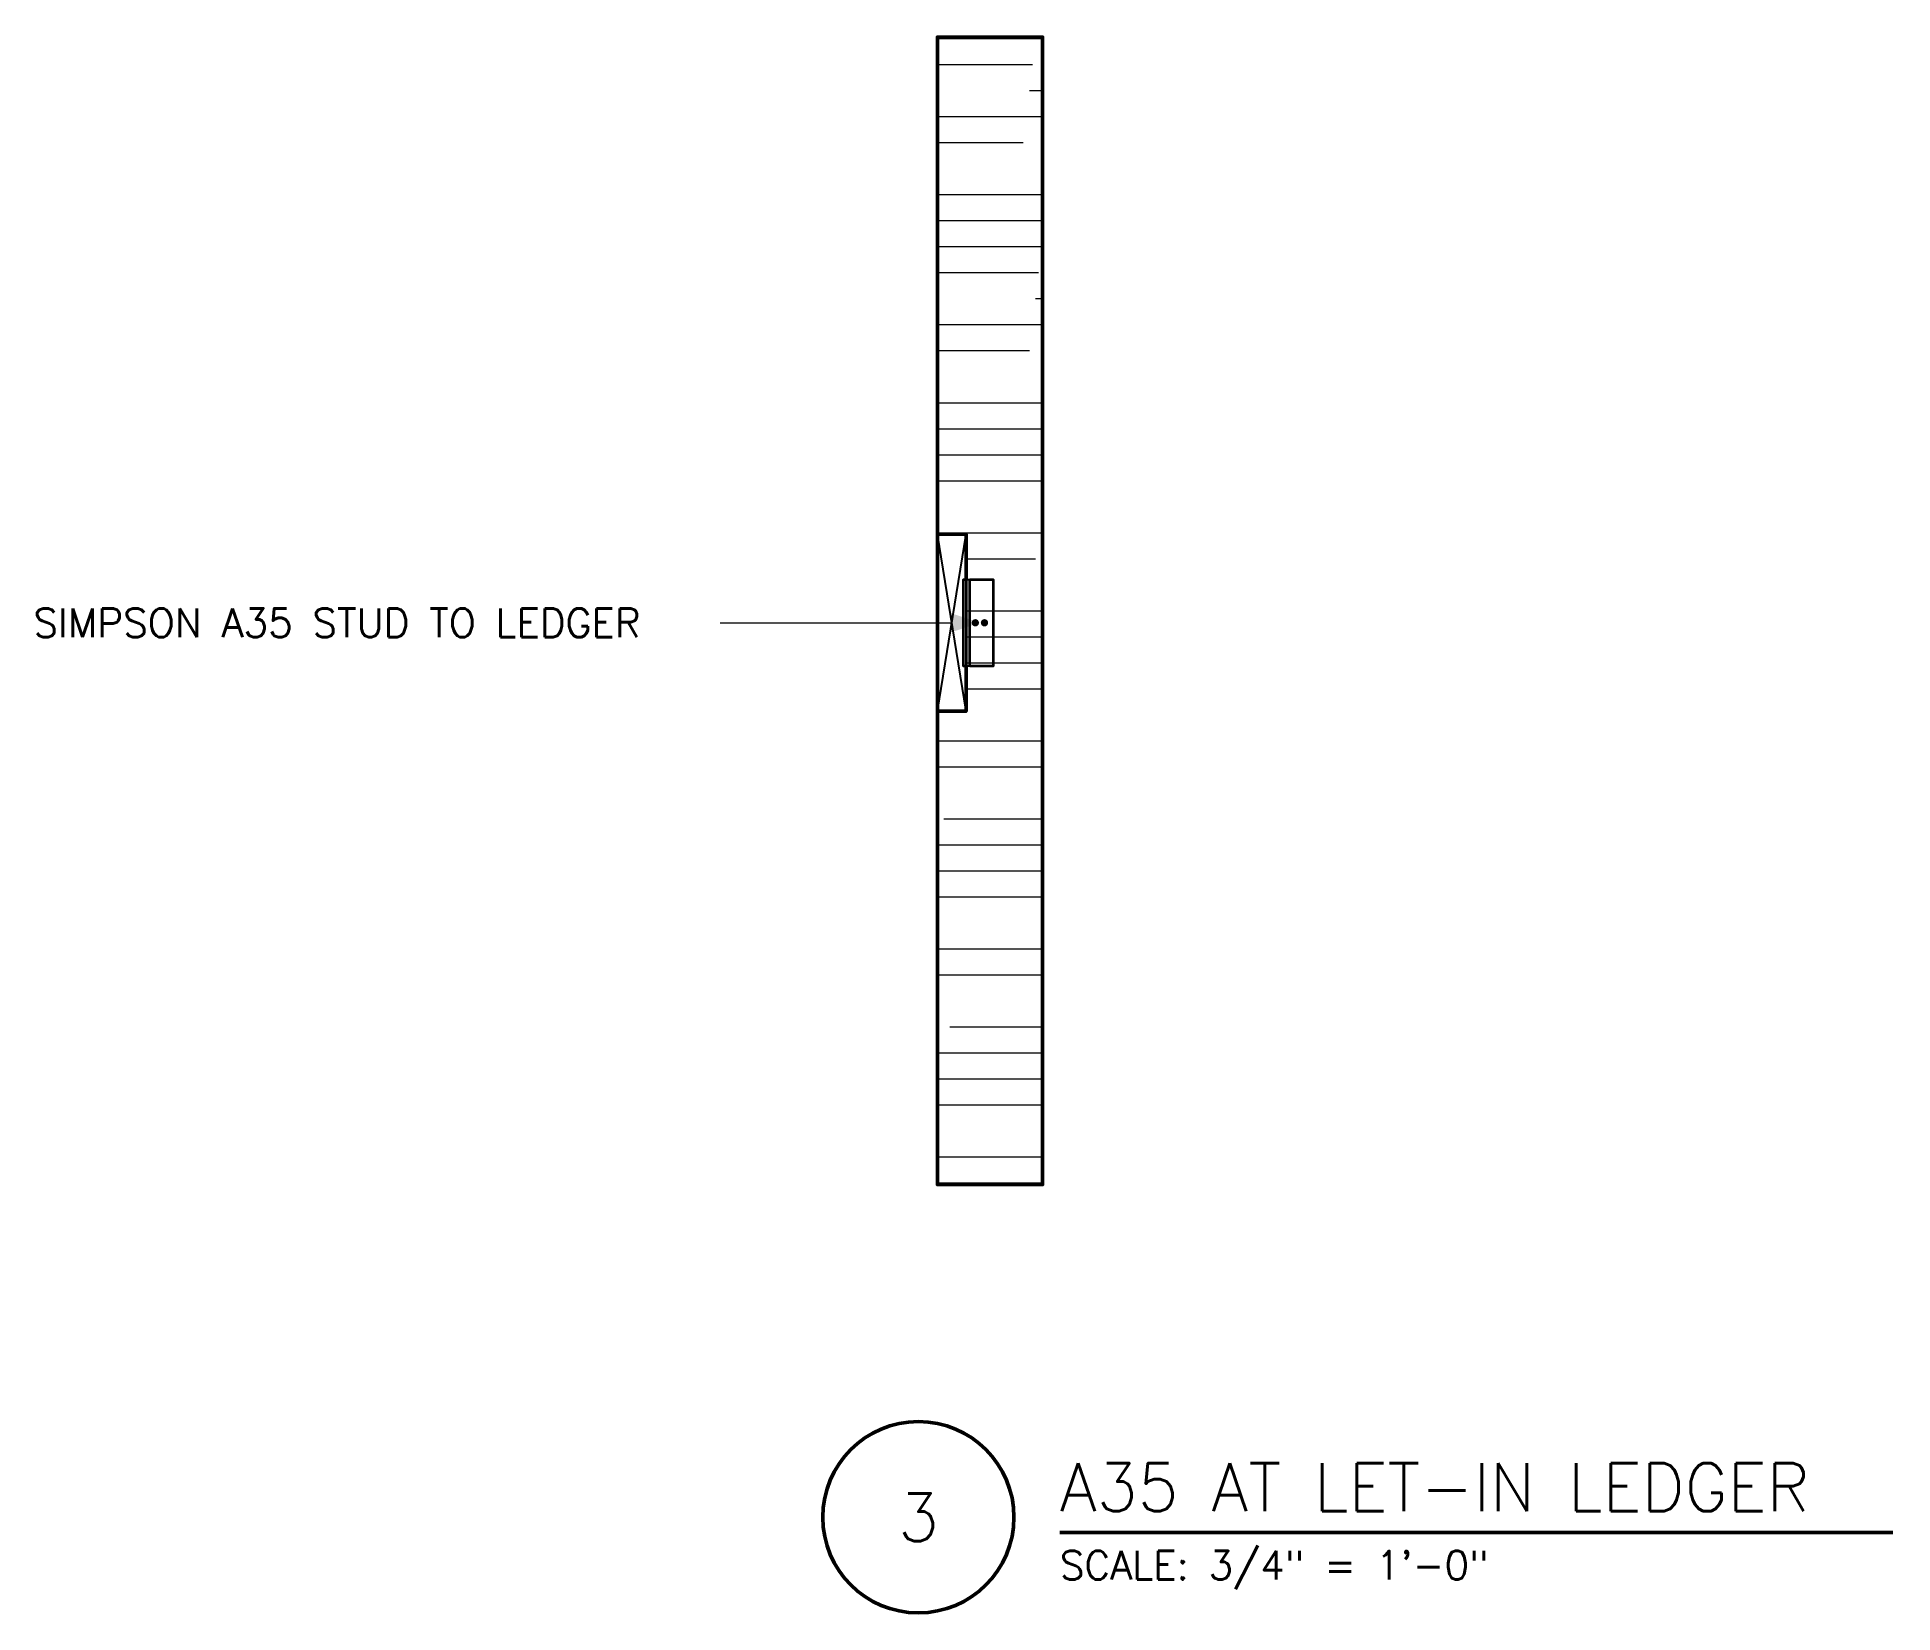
# Model space of a CAD drawing. Header units: inches. Extents: x -47.1 to 50, y -52.4 to 30.
import ezdxf
from ezdxf.enums import TextEntityAlignment as Align

# ---------------------------------------------------------------- set-up
doc = ezdxf.new("R2010")
doc.units = ezdxf.units.IN
doc.header["$MEASUREMENT"] = 0
for name, color, linetype, lineweight in [('S-ANNO-NOTE', 7, 'CONTINUOUS', 18), ('S-ANNO-TTLB', 7, 'CONTINUOUS', 50), ('S-DETL-BYND', 7, 'CONTINUOUS', 25), ('S-DETL-CUT', 7, 'CONTINUOUS', 50), ('S-DETL-PATT', 7, 'CONTINUOUS', 9), ('S-DETL-STL', 7, 'CONTINUOUS', 35)]:
    doc.layers.add(name, color=color, linetype=linetype, lineweight=lineweight)
doc.styles.add('KERF', font='romans.shx')

msp = doc.modelspace()

# ---------------------------------------------------------------- hatches: boundary and pattern name
at = {"layer": 'S-ANNO-NOTE', "lineweight": 50}
msp.add_hatch(color=256, dxfattribs=at).paths.add_polyline_path([(2.21875, -0.625), (0.71875, -0.125), (0.71875, -1.125)])
at = {"layer": 'S-DETL-PATT', "lineweight": 9}
h = msp.add_hatch(dxfattribs=at)
h.set_pattern_fill('KERF-GRAIN', color=256, angle=90, style=0)
h.set_pattern_definition([(0, (0, 0), (6.56, 1.36), [25.6, -6.4, 12.8, -8])])
h.paths.add_polyline_path([(5.5, -30), (5.5, 30), (0, 30), (0, 4), (1.5, 4), (1.5, -5.25), (0, -5.25), (0, -30)])
at = {"layer": 'S-DETL-STL', "lineweight": 50}
for points in [[(2.171167, -0.625, 1), (1.787167, -0.625, 1)], [(2.650333, -0.625, 1), (2.266333, -0.625, 1)]]:
    msp.add_hatch(color=256, dxfattribs=at).paths.add_polyline_path(points)

# ---------------------------------------------------------------- linework, layer by layer
at = {"layer": 'S-ANNO-NOTE', "lineweight": 18}
msp.add_lwpolyline([(-11.36, -0.625), (-9.36, -0.625), (0.71875, -0.625)], dxfattribs=at)
at = {"layer": 'S-ANNO-TTLB', "lineweight": 50}
msp.add_lwpolyline([(-6, -47.4, 1), (4, -47.4, 1)], format="xyb", close=True, dxfattribs=at)
msp.add_lwpolyline([(6.4, -48.2), (49.971429, -48.2)], dxfattribs=at)
at = {"layer": 'S-DETL-BYND', "lineweight": 25}
for points in [[(0, -5.25), (1.5, 4)], [(1.5, -5.25), (0, 4)], [(1.6999, 1.625), (1.5, 1.625)], [(1.5, -2.875), (1.6999, -2.875)]]:
    msp.add_lwpolyline(points, dxfattribs=at)
at = {"layer": 'S-DETL-CUT', "lineweight": 50}
for points in [[(1.5, -2.875), (1.5, -5.25), (0, -5.25), (0, -30), (5.5, -30), (5.5, 30), (0, 30), (0, 4), (1.5, 4), (1.5, 1.625)], [(0, 4), (0, -5.25)]]:
    msp.add_lwpolyline(points, dxfattribs=at)
at = {"layer": 'S-DETL-STL', "lineweight": 35}
for points in [[(1.5, 1.625), (1.3479, 1.625), (1.3479, -2.875), (1.5, -2.875)], [(1.5, 1.625), (1.5, -2.875)], [(1.6999, -2.875), (2.9375, -2.875), (2.9375, 1.625), (1.6999, 1.625)], [(1.6999, -2.875), (1.6999, 1.625)]]:
    msp.add_lwpolyline(points, dxfattribs=at)

# ---------------------------------------------------------------- texts
at = {"layer": 'S-ANNO-NOTE', "lineweight": 18, "style": 'KERF'}
msp.add_text('SIMPSON A35 STUD TO LEDGER', height=1.5, dxfattribs=at).set_placement((-47.285714, -1.375))
at = {"layer": 'S-ANNO-TTLB', "lineweight": 50, "style": 'KERF'}
msp.add_text('A35 AT LET-IN LEDGER', height=2.5, dxfattribs=at).set_placement((6.4, -47.08))
msp.add_text('3', height=2.5, dxfattribs=at).set_placement((-1, -47.4), align=Align.MIDDLE_CENTER)
at = {"layer": 'S-ANNO-TTLB', "lineweight": 18, "style": 'KERF'}
msp.add_text('SCALE: 3/4" = 1\'-0"', height=1.5, dxfattribs=at).set_placement((6.4, -50.66))

doc.saveas('drawing.dxf')
